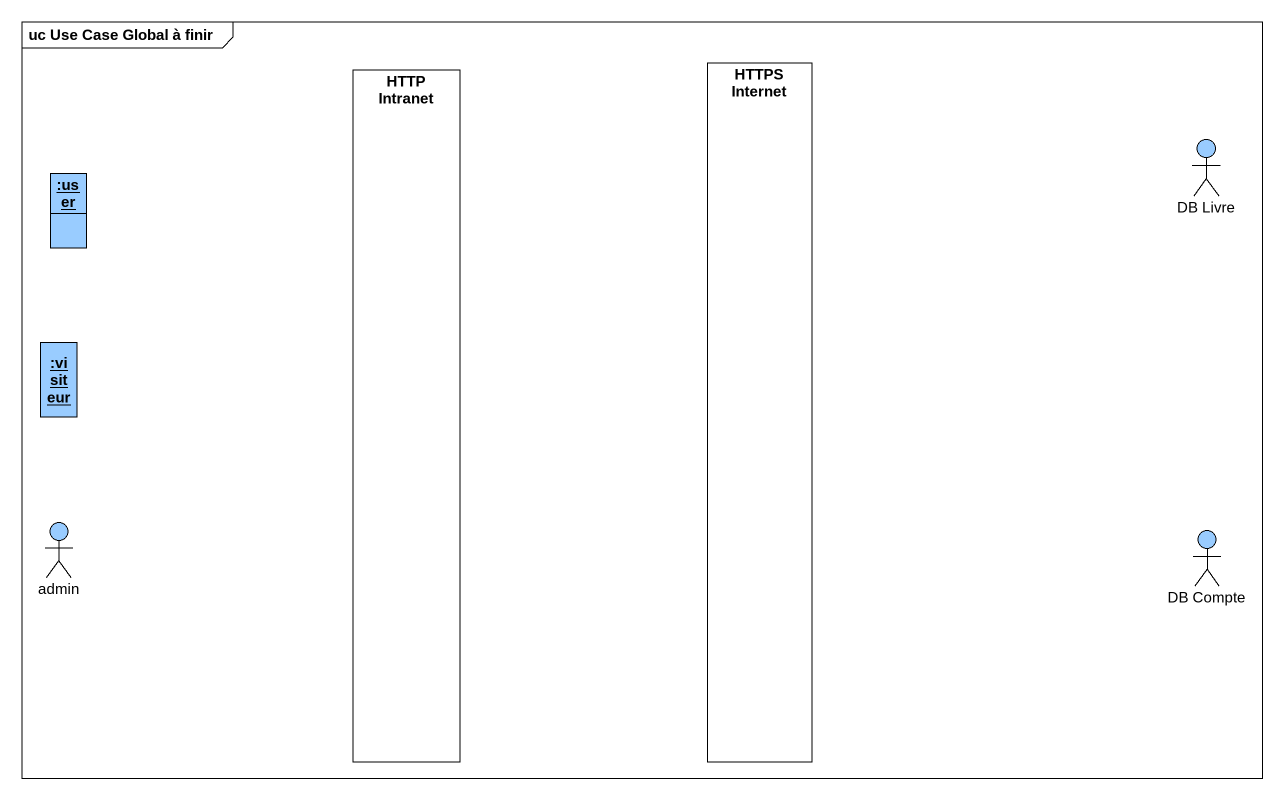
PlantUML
@startuml
mainframe uc Use Case Global à finir
allowmixing
hide circle
hide empty members
rectangle "HTTP Intranet" as HTTP_Intranet
rectangle "HTTPS Internet" as HTTPS_Internet
object ":user" as user #99CCFF
actor "DB Livre" as DB_Livre #99CCFF
object ":visiteur" as visiteur #99CCFF
actor admin #99CCFF
actor "DB Compte" as DB_Compte #99CCFF
@enduml
